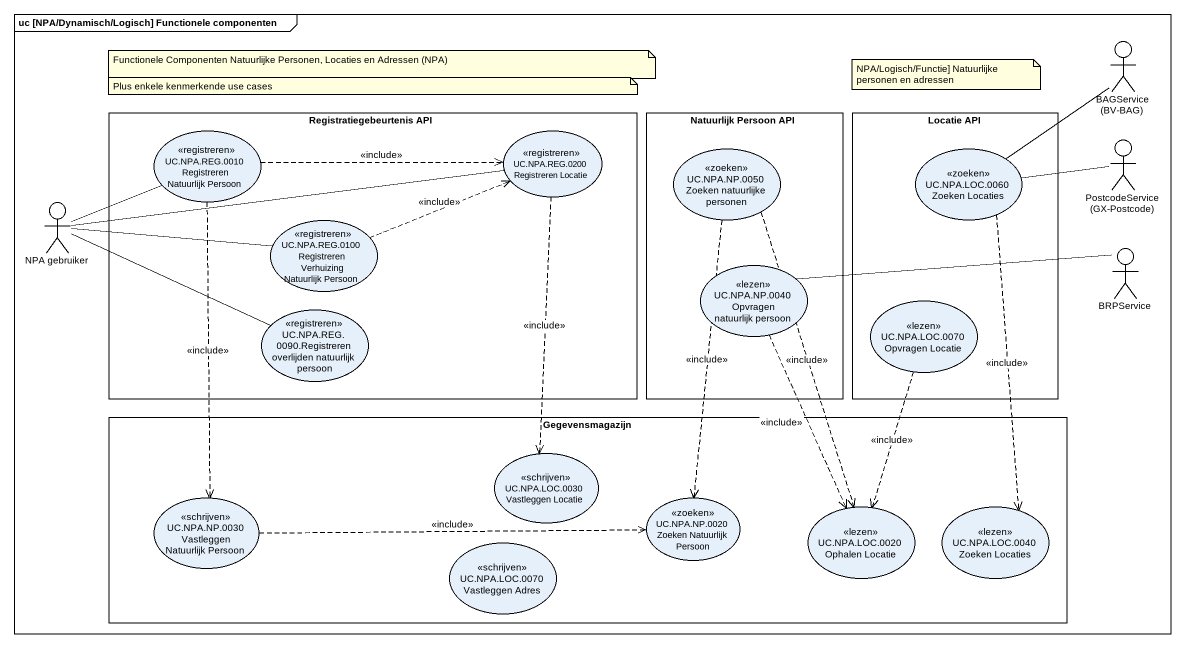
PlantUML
@startuml
mainframe uc [NPA/Dynamisch/Logisch] Functionele componenten
actor "BAGService (BV-BAG)" as BAGService_BV_BAG
rectangle "Registratiegebeurtenis API" as Registratiegebeurtenis_API {
  usecase "UC.NPA.REG.0010 Registreren Natuurlijk Persoon" as UC_NPA_REG_0010_Registreren <<registreren>>
  usecase "UC.NPA.REG.0200 Registreren Locatie" as UC_NPA_REG_0200_Registreren <<registreren>>
  usecase "UC.NPA.REG.0100 Registreren Verhuizing Natuurlijk Persoon" as UC_NPA_REG_0100_Registreren <<registreren>>
  usecase "UC.NPA.REG.0090.Registreren overlijden natuurlijk persoon" as UC_NPA_REG_0090_Registreren <<registreren>>
}
rectangle "Natuurlijk Persoon API" as Natuurlijk_Persoon_API {
  usecase "UC.NPA.NP.0050 Zoeken natuurlijke personen" as UC_NPA_NP_0050_Zoeken <<zoeken>>
  usecase "UC.NPA.NP.0040 Opvragen natuurlijk persoon" as UC_NPA_NP_0040_Opvragen <<lezen>>
}
rectangle "Locatie API" as Locatie_API {
  usecase "UC.NPA.LOC.0060 Zoeken Locaties" as UC_NPA_LOC_0060_Zoeken <<zoeken>>
  usecase "UC.NPA.LOC.0070 Opvragen Locatie" as UC_NPA_LOC_0070_Opvragen <<lezen>>
}
actor "PostcodeService (GX-Postcode)" as PostcodeService_GX_Postcode
actor "NPA gebruiker" as NPA_gebruiker
actor BRPService
rectangle Gegevensmagazijn {
  usecase "UC.NPA.LOC.0030 Vastleggen Locatie" as UC_NPA_LOC_0030_Vastleggen <<schrijven>>
  usecase "UC.NPA.NP.0030 Vastleggen Natuurlijk Persoon" as UC_NPA_NP_0030_Vastleggen <<schrijven>>
  usecase "UC.NPA.NP.0020 Zoeken Natuurlijk Persoon" as UC_NPA_NP_0020_Zoeken <<zoeken>>
  usecase "UC.NPA.LOC.0020 Ophalen Locatie" as UC_NPA_LOC_0020_Ophalen <<lezen>>
  usecase "UC.NPA.LOC.0040 Zoeken Locaties" as UC_NPA_LOC_0040_Zoeken <<lezen>>
  usecase "UC.NPA.LOC.0070 Vastleggen Adres" as UC_NPA_LOC_0070_Vastleggen <<schrijven>>
}
BAGService_BV_BAG -- UC_NPA_LOC_0060_Zoeken
UC_NPA_REG_0010_Registreren .right.> UC_NPA_REG_0200_Registreren : <<include>>
UC_NPA_REG_0010_Registreren ..> UC_NPA_NP_0030_Vastleggen : <<include>>
UC_NPA_REG_0200_Registreren ..> UC_NPA_LOC_0030_Vastleggen : <<include>>
UC_NPA_NP_0050_Zoeken ..> UC_NPA_NP_0020_Zoeken : <<include>>
UC_NPA_NP_0050_Zoeken ..> UC_NPA_LOC_0020_Ophalen : <<include>>
UC_NPA_LOC_0060_Zoeken -right- PostcodeService_GX_Postcode
UC_NPA_LOC_0060_Zoeken ..> UC_NPA_LOC_0040_Zoeken : <<include>>
NPA_gebruiker -right- UC_NPA_REG_0010_Registreren
NPA_gebruiker -right- UC_NPA_REG_0200_Registreren
NPA_gebruiker -right- UC_NPA_REG_0100_Registreren
NPA_gebruiker -right- UC_NPA_REG_0090_Registreren
UC_NPA_REG_0100_Registreren .right.> UC_NPA_REG_0200_Registreren : <<include>>
UC_NPA_NP_0040_Opvragen -right- BRPService
UC_NPA_NP_0040_Opvragen ..> UC_NPA_LOC_0020_Ophalen : <<include>>
UC_NPA_LOC_0070_Opvragen ..> UC_NPA_LOC_0020_Ophalen : <<include>>
UC_NPA_NP_0030_Vastleggen .right.> UC_NPA_NP_0020_Zoeken : <<include>>
note as N1
  Functionele Componenten Natuurlijke Personen, Locaties en Adressen (NPA)
end note
note as N2
  Plus enkele kenmerkende use cases
end note
note as N3
  NPA/Logisch/Functie] Natuurlijke personen en adressen
end note
@enduml
